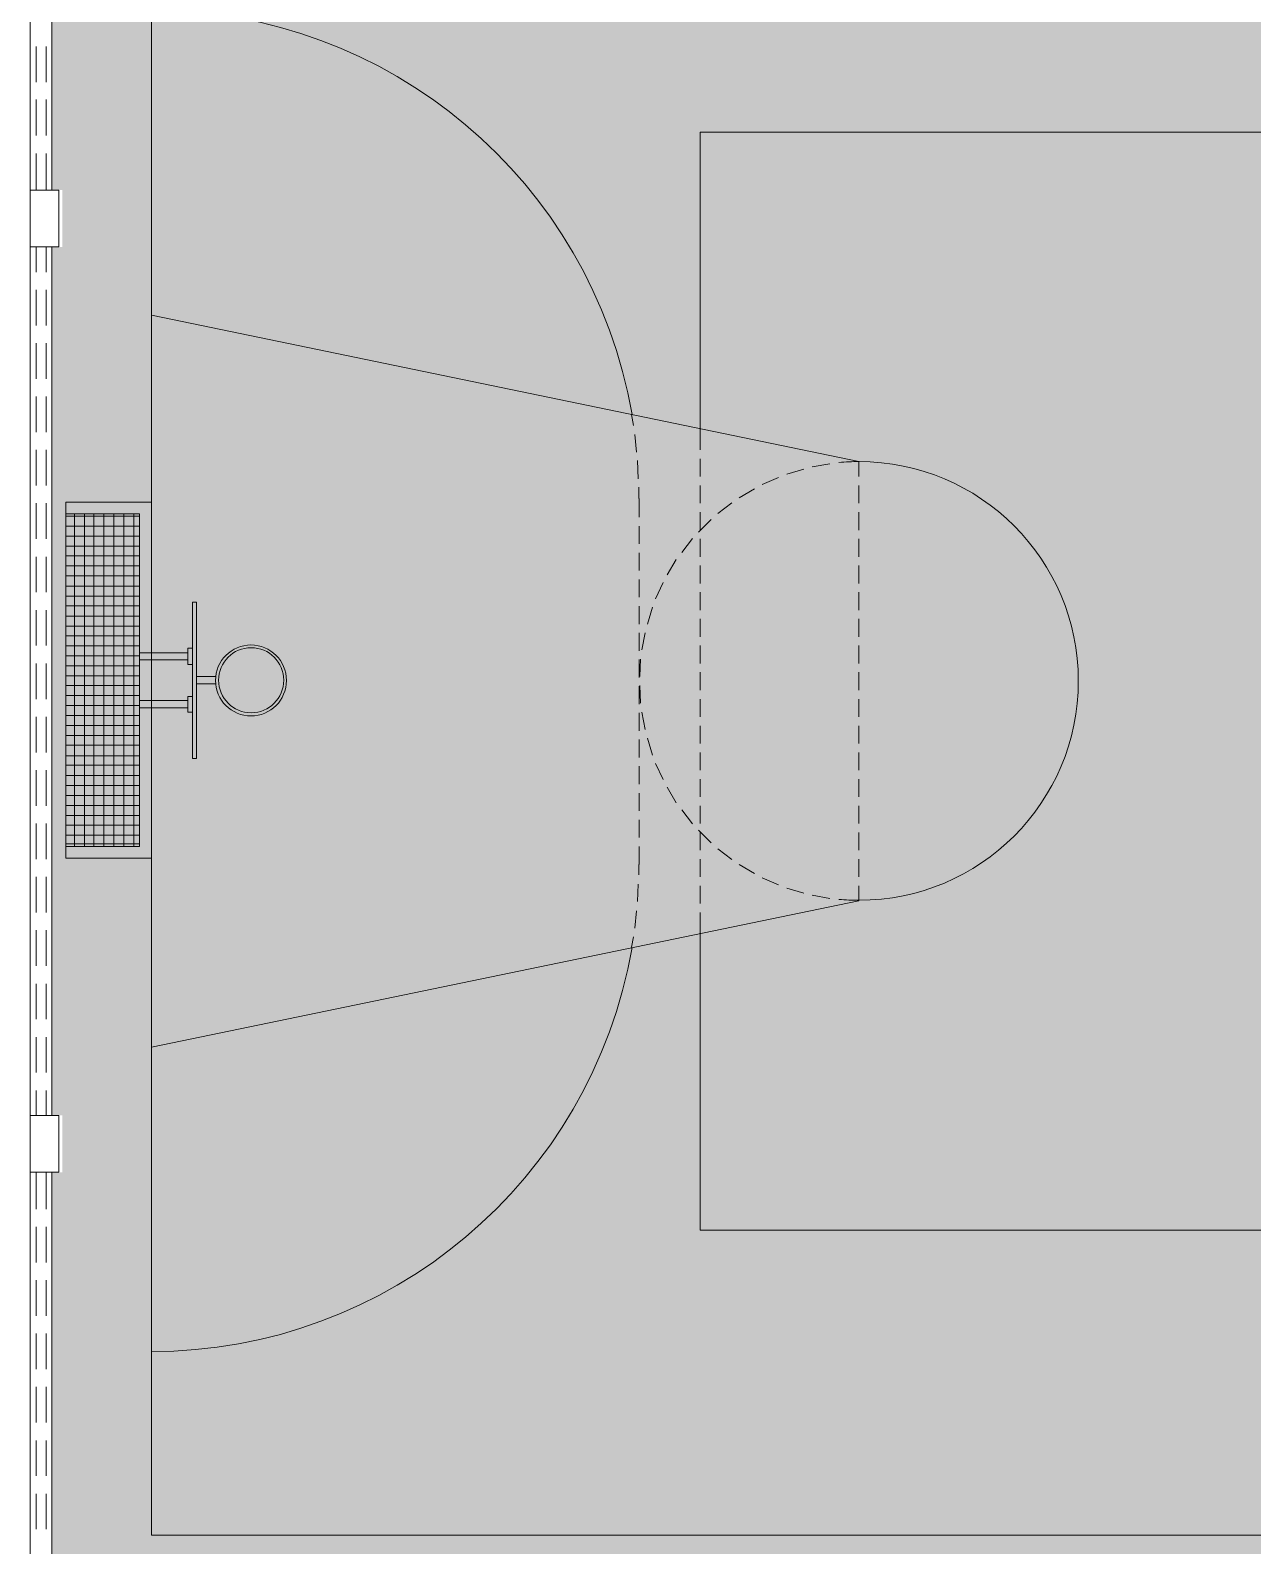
# Model space of a CAD drawing. Extents: x 3377 to 3790, y 1673 to 1846.
# Drawn here: x 3559.4 to 3567.37, y 1740.5 to 1750.38 of the extents above; entities that cross this region are included whole.
import ezdxf

# ---------------------------------------------------------------- set-up
doc = ezdxf.new("R2010")
doc.units = 0
doc.header["$LTSCALE"] = 2
for name, color, linetype in [('PDF9_0', 7, 'Continuous'), ('PDF9_13-CORTE', 7, 'Continuous'), ('PDF9_COBOGO', 7, 'Continuous'), ('PDF9_I-DETALHES', 7, 'Continuous')]:
    doc.layers.add(name, color=color, linetype=linetype)
doc.layers.add('PDF9_I-MARCACAO', color=7, linetype='Continuous', true_color=0x464646)

msp = doc.modelspace()

# ---------------------------------------------------------------- linework, layer by layer
at = {"layer": 'PDF9_0', "color": 7, "true_color": 0xffffd1, "transparency": 33554559}
for points in [[(3584.5499, 1752.3971), (3559.5423, 1752.3971), (3584.5499, 1749.336)], [(3559.5423, 1752.3971), (3584.5499, 1749.336), (3559.5423, 1749.336)], [(3584.5499, 1749.336), (3559.6101, 1749.336), (3584.5499, 1748.9647)], [(3559.6101, 1749.336), (3584.5499, 1748.9647), (3559.6101, 1748.9647)], [(3584.5499, 1748.9647), (3559.5423, 1748.9647), (3584.5499, 1746.8287)], [(3559.5423, 1748.9647), (3584.5499, 1746.8287), (3559.5423, 1746.8287)], [(3584.5499, 1746.8287), (3559.5423, 1746.8287), (3584.5499, 1746.8022)], [(3559.5423, 1746.8287), (3584.5499, 1746.8022), (3559.5423, 1746.8022)], [(3584.5499, 1746.8022), (3559.5423, 1746.8022), (3584.5499, 1745.4646)], [(3559.5423, 1746.8022), (3584.5499, 1745.4646), (3559.5423, 1745.4646)], [(3584.5499, 1745.4646), (3559.5423, 1745.4646), (3584.5499, 1745.4381)], [(3559.5423, 1745.4646), (3584.5499, 1745.4381), (3559.5423, 1745.4381)], [(3584.5499, 1745.4381), (3559.5423, 1745.4381), (3584.5499, 1743.3021)], [(3559.5423, 1745.4381), (3584.5499, 1743.3021), (3559.5423, 1743.3021)], [(3584.5499, 1743.3021), (3559.6101, 1743.3021), (3584.5499, 1742.9309)], [(3559.6101, 1743.3021), (3584.5499, 1742.9309), (3559.6101, 1742.9309)], [(3584.5499, 1742.9309), (3559.5423, 1742.9309), (3584.5499, 1739.8698)], [(3559.5423, 1742.9309), (3584.5499, 1739.8698), (3559.5423, 1739.8698)]]:
    msp.add_solid(points, dxfattribs=at)
at = {"layer": 'PDF9_13-CORTE', "lineweight": 0}
for points in [[(3559.5423, 1749.336), (3559.5423, 1752.3971), (3559.4009, 1752.3971), (3559.4009, 1745.4381), (3559.4009, 1739.8698), (3559.5423, 1739.8698), (3559.5423, 1742.9309)], [(3559.5423, 1743.3021), (3559.5423, 1746.8287), (3559.5423, 1748.9647)]]:
    msp.add_lwpolyline(points, dxfattribs=at)
for points in [[(3559.4009, 1749.336), (3559.5865, 1749.336), (3559.5865, 1748.9647), (3559.4009, 1748.9647)], [(3559.4009, 1743.3021), (3559.5865, 1743.3021), (3559.5865, 1742.9309), (3559.4009, 1742.9309)]]:
    msp.add_lwpolyline(points, close=True, dxfattribs=at)
at = {"layer": 'PDF9_COBOGO', "lineweight": 0}
for points in [[(3559.4392, 1750.2729), (3559.4392, 1750.0401)], [(3559.504, 1750.0401), (3559.504, 1750.2729)], [(3559.4392, 1749.9252), (3559.4392, 1749.6925)], [(3559.504, 1749.6925), (3559.504, 1749.9252)], [(3559.4392, 1749.5746), (3559.4392, 1749.336)], [(3559.504, 1749.336), (3559.504, 1749.5746)], [(3559.4392, 1748.9647), (3559.4392, 1748.7998)], [(3559.504, 1748.7998), (3559.504, 1748.9647)], [(3559.4392, 1748.6849), (3559.4392, 1748.4521)], [(3559.504, 1748.4521), (3559.504, 1748.6849)], [(3559.4392, 1748.3372), (3559.4392, 1748.1045)], [(3559.504, 1748.1045), (3559.504, 1748.3372)], [(3559.4392, 1747.9895), (3559.4392, 1747.7568)], [(3559.504, 1747.7568), (3559.504, 1747.9895)], [(3559.4392, 1747.6419), (3559.4392, 1747.4091)], [(3559.504, 1747.4091), (3559.504, 1747.6419)], [(3559.4392, 1747.2942), (3559.4392, 1747.0615)], [(3559.504, 1747.0615), (3559.504, 1747.2942)], [(3559.4392, 1746.9436), (3559.4392, 1746.7138)], [(3559.504, 1746.7138), (3559.504, 1746.9436)], [(3559.4392, 1746.596), (3559.4392, 1746.3662)], [(3559.504, 1746.3662), (3559.504, 1746.596)], [(3559.4392, 1746.2483), (3559.4392, 1746.0156)], [(3559.504, 1746.0156), (3559.504, 1746.2483)], [(3559.4392, 1745.9007), (3559.4392, 1745.6679)], [(3559.504, 1745.6679), (3559.504, 1745.9007)], [(3559.4392, 1745.553), (3559.4392, 1745.3203)], [(3559.504, 1745.3203), (3559.504, 1745.553)], [(3559.4392, 1745.2054), (3559.4392, 1744.9726)], [(3559.504, 1744.9726), (3559.504, 1745.2054)], [(3559.4392, 1744.8577), (3559.4392, 1744.625)], [(3559.504, 1744.625), (3559.504, 1744.8577)], [(3559.4392, 1744.5101), (3559.4392, 1744.2773)], [(3559.504, 1744.2773), (3559.504, 1744.5101)], [(3559.4392, 1744.1595), (3559.4392, 1743.9297)], [(3559.504, 1743.9297), (3559.504, 1744.1595)], [(3559.4392, 1743.8118), (3559.4392, 1743.582)], [(3559.504, 1743.582), (3559.504, 1743.8118)], [(3559.4392, 1743.4641), (3559.4392, 1743.3021)], [(3559.504, 1743.3021), (3559.504, 1743.4641)], [(3559.4392, 1742.9309), (3559.4392, 1742.6893)], [(3559.504, 1742.6893), (3559.504, 1742.9309)], [(3559.4392, 1742.5744), (3559.4392, 1742.3416)], [(3559.504, 1742.3416), (3559.504, 1742.5744)], [(3559.4392, 1742.2267), (3559.4392, 1741.994)], [(3559.504, 1741.994), (3559.504, 1742.2267)], [(3559.4392, 1741.8791), (3559.4392, 1741.6463)], [(3559.504, 1741.6463), (3559.504, 1741.8791)], [(3559.4392, 1741.5314), (3559.4392, 1741.2987)], [(3559.504, 1741.2987), (3559.504, 1741.5314)], [(3559.4392, 1741.1808), (3559.4392, 1740.951)], [(3559.504, 1740.951), (3559.504, 1741.1808)], [(3559.4392, 1740.8332), (3559.4392, 1740.6034)], [(3559.504, 1740.6034), (3559.504, 1740.8332)]]:
    msp.add_lwpolyline(points, dxfattribs=at)
at = {"layer": 'PDF9_I-DETALHES', "lineweight": 0}
for points in [[(3560.1905, 1746.319), (3560.1905, 1747.3001), (3559.6337, 1747.3001), (3559.6337, 1744.9785), (3560.1905, 1744.9785), (3560.1905, 1745.9596)], [(3559.6337, 1745.0551), (3560.1139, 1745.0551), (3560.1139, 1747.2235), (3559.6337, 1747.2235)], [(3559.6337, 1747.2088), (3560.1139, 1747.2088)], [(3559.6897, 1745.0551), (3559.6897, 1747.2235)], [(3559.7545, 1745.0551), (3559.7545, 1747.2235)], [(3559.8163, 1745.0551), (3559.8163, 1747.2235)], [(3559.8812, 1745.0551), (3559.8812, 1747.2235)], [(3559.946, 1745.0551), (3559.946, 1747.2235)], [(3560.0108, 1745.0551), (3560.0108, 1747.2235)], [(3560.0756, 1745.0551), (3560.0756, 1747.2235)], [(3559.6337, 1747.144), (3560.1139, 1747.144)], [(3559.6337, 1747.0792), (3560.1139, 1747.0792)], [(3559.6337, 1747.0143), (3560.1139, 1747.0143)], [(3559.6337, 1746.9495), (3560.1139, 1746.9495)], [(3559.6337, 1746.8847), (3560.1139, 1746.8847)], [(3559.6337, 1746.8199), (3560.1139, 1746.8199)], [(3559.6337, 1746.7521), (3560.1139, 1746.7521)], [(3559.6337, 1746.6873), (3560.1139, 1746.6873)], [(3559.6337, 1746.6254), (3560.1139, 1746.6254)], [(3559.6337, 1746.5577), (3560.1139, 1746.5577)], [(3559.6337, 1746.4929), (3560.1139, 1746.4929)], [(3559.6337, 1746.428), (3560.1139, 1746.428)], [(3559.6337, 1746.3632), (3560.1139, 1746.3632)], [(3559.6337, 1746.2984), (3560.1139, 1746.2984)], [(3560.4292, 1746.2719), (3560.1139, 1746.2719), (3560.1139, 1746.319), (3560.4292, 1746.319)], [(3560.4586, 1746.2424), (3560.4292, 1746.2424), (3560.4292, 1746.3485), (3560.4586, 1746.3485)], [(3559.6337, 1746.2336), (3560.1139, 1746.2336)], [(3560.1905, 1746.2719), (3560.1905, 1746.0067)], [(3559.6337, 1746.1688), (3560.1139, 1746.1688)], [(3559.6337, 1746.104), (3560.1139, 1746.104)], [(3560.6089, 1746.1629), (3560.4851, 1746.1629)], [(3560.6089, 1746.1157), (3560.4851, 1746.1157)], [(3559.6337, 1746.0391), (3560.1139, 1746.0391)], [(3560.4292, 1745.9596), (3560.1139, 1745.9596), (3560.1139, 1746.0067), (3560.4292, 1746.0067)], [(3560.4586, 1746.0333), (3560.4292, 1746.0333), (3560.4292, 1745.9301), (3560.4586, 1745.9301)], [(3559.6337, 1745.9743), (3560.1139, 1745.9743)], [(3559.6337, 1745.9095), (3560.1139, 1745.9095)], [(3559.6337, 1745.8447), (3560.1139, 1745.8447)], [(3559.6337, 1745.7799), (3560.1139, 1745.7799)], [(3559.6337, 1745.7151), (3560.1139, 1745.7151)], [(3559.6337, 1745.6473), (3560.1139, 1745.6473)], [(3559.6337, 1745.5854), (3560.1139, 1745.5854)], [(3559.6337, 1745.5177), (3560.1139, 1745.5177)], [(3559.6337, 1745.4528), (3560.1139, 1745.4528)], [(3559.6337, 1745.388), (3560.1139, 1745.388)], [(3559.6337, 1745.3232), (3560.1139, 1745.3232)], [(3559.6337, 1745.2584), (3560.1139, 1745.2584)], [(3559.6337, 1745.1936), (3560.1139, 1745.1936)], [(3559.6337, 1745.1288), (3560.1139, 1745.1288)], [(3559.6337, 1745.0728), (3560.1139, 1745.0728)]]:
    msp.add_lwpolyline(points, dxfattribs=at)
msp.add_lwpolyline([(3560.4586, 1745.6296), (3560.4586, 1746.649), (3560.4851, 1746.649), (3560.4851, 1745.6296)], close=True, dxfattribs=at)
for centre, radius in [((3560.8402, 1746.1379), 0.2313), ((3560.8415, 1746.1392), 0.2123)]:
    msp.add_circle(centre, radius, dxfattribs=at)
at = {"layer": 'PDF9_I-MARCACAO', "lineweight": 0}
msp.add_lwpolyline([(3560.1905, 1751.7018), (3560.1905, 1740.5651), (3582.464, 1740.5651), (3582.464, 1751.7018)], close=True, dxfattribs=at)
for points in [[(3563.7702, 1747.6419), (3563.7702, 1747.7774), (3563.7702, 1749.7131), (3578.8843, 1749.7131), (3578.8843, 1747.7774), (3578.8843, 1747.6419)], [(3560.1905, 1748.5199), (3564.8043, 1747.5653), (3564.8043, 1747.4681)], [(3563.3341, 1747.801), (3563.3224, 1747.8717)], [(3563.3548, 1747.6272), (3563.343, 1747.7421)], [(3563.3665, 1747.4533), (3563.3607, 1747.5712)], [(3563.7702, 1747.4681), (3563.7702, 1747.583)], [(3564.4449, 1747.5152), (3564.3359, 1747.4828)], [(3564.6157, 1747.5506), (3564.5008, 1747.5299)], [(3563.3695, 1747.3237), (3563.3695, 1747.3974)], [(3563.7702, 1747.2942), (3563.7702, 1747.4091)], [(3564.1237, 1747.3885), (3564.0236, 1747.3296)], [(3564.2799, 1747.4622), (3564.1738, 1747.415)], [(3564.8043, 1747.4091), (3564.8043, 1747.2942)], [(3563.3724, 1747.3237), (3563.3724, 1747.2029)], [(3563.9764, 1747.2972), (3563.8851, 1747.2265)], [(3563.8409, 1747.1882), (3563.7584, 1747.1057)], [(3563.7702, 1747.1175), (3563.7702, 1747.2353)], [(3564.8043, 1747.2353), (3564.8043, 1747.1175)], [(3563.3724, 1747.144), (3563.3724, 1747.0291)], [(3563.7201, 1747.0644), (3563.6494, 1746.9731)], [(3563.7702, 1746.9436), (3563.7702, 1747.0615)], [(3564.8043, 1747.0615), (3564.8043, 1746.9436)], [(3563.3724, 1746.9702), (3563.3724, 1746.8553)], [(3563.614, 1746.926), (3563.5551, 1746.8258)], [(3563.7702, 1746.7698), (3563.7702, 1746.8877)], [(3564.8043, 1746.8877), (3564.8043, 1746.7698)], [(3563.3724, 1746.7963), (3563.3724, 1746.6814)], [(3563.5286, 1746.7757), (3563.4785, 1746.6696)], [(3563.7702, 1746.596), (3563.7702, 1746.7138)], [(3564.8043, 1746.7138), (3564.8043, 1746.596)], [(3563.3724, 1746.6225), (3563.3724, 1746.5047)], [(3563.4579, 1746.6166), (3563.4255, 1746.5047)], [(3563.7702, 1746.4222), (3563.7702, 1746.54)], [(3564.8043, 1746.54), (3564.8043, 1746.4222)], [(3563.3724, 1746.4487), (3563.3724, 1746.3308)], [(3563.4107, 1746.4487), (3563.3901, 1746.3367)], [(3563.7702, 1746.2483), (3563.7702, 1746.3662)], [(3564.8043, 1746.3662), (3564.8043, 1746.2483)], [(3563.3724, 1746.2748), (3563.3724, 1746.157)], [(3563.3813, 1746.2778), (3563.3754, 1746.1629)], [(3563.7702, 1746.0745), (3563.7702, 1746.1924)], [(3564.8043, 1746.1924), (3564.8043, 1746.0745)], [(3563.3724, 1746.101), (3563.3724, 1745.9832)], [(3563.3754, 1746.104), (3563.3813, 1745.9891)], [(3563.7702, 1745.9007), (3563.7702, 1746.0156)], [(3564.8043, 1746.0156), (3564.8043, 1745.9007)], [(3563.3724, 1745.9272), (3563.3724, 1745.8093)], [(3563.3901, 1745.9301), (3563.4107, 1745.8182)], [(3563.7702, 1745.7268), (3563.7702, 1745.8418)], [(3564.8043, 1745.8418), (3564.8043, 1745.7268)], [(3563.3724, 1745.7534), (3563.3724, 1745.6355)], [(3563.4255, 1745.7622), (3563.4579, 1745.6502)], [(3563.4785, 1745.5972), (3563.5286, 1745.4911)], [(3563.7702, 1745.553), (3563.7702, 1745.6679)], [(3564.8043, 1745.6679), (3564.8043, 1745.553)], [(3563.3724, 1745.5795), (3563.3724, 1745.4617)], [(3563.7702, 1745.3792), (3563.7702, 1745.4941)], [(3564.8043, 1745.4941), (3564.8043, 1745.3792)], [(3563.3724, 1745.4028), (3563.3724, 1745.2879)], [(3563.5551, 1745.4411), (3563.614, 1745.3409)], [(3563.7702, 1745.2054), (3563.7702, 1745.3203)], [(3564.8043, 1745.3203), (3564.8043, 1745.2054)], [(3563.3724, 1745.2289), (3563.3724, 1745.114)], [(3563.6494, 1745.2938), (3563.7201, 1745.2024)], [(3563.7584, 1745.1612), (3563.8409, 1745.0787)], [(3563.7702, 1745.0315), (3563.7702, 1745.1464)], [(3564.8043, 1745.1464), (3564.8043, 1745.0315)], [(3563.3724, 1745.0551), (3563.3724, 1744.9373)], [(3563.8851, 1745.0404), (3563.9764, 1744.9697)], [(3563.3695, 1744.8695), (3563.3695, 1744.9373)], [(3563.7702, 1744.8577), (3563.7702, 1744.9726)], [(3564.0236, 1744.9373), (3564.1237, 1744.8783)], [(3564.8043, 1744.9726), (3564.8043, 1744.8577)], [(3563.3607, 1744.6957), (3563.3665, 1744.8106)], [(3564.1738, 1744.8518), (3564.2799, 1744.8047)], [(3564.8043, 1744.7988), (3564.8043, 1744.7016), (3560.1905, 1743.747)], [(3563.7702, 1744.6839), (3563.7702, 1744.7988)], [(3564.3359, 1744.7841), (3564.4449, 1744.7516)], [(3564.5008, 1744.7369), (3564.6157, 1744.7163)], [(3563.343, 1744.5218), (3563.3548, 1744.6367)], [(3578.8843, 1744.625), (3578.8843, 1744.4865), (3578.8843, 1742.5538), (3563.7702, 1742.5538), (3563.7702, 1744.4865), (3563.7702, 1744.625)], [(3563.3224, 1744.3981), (3563.3341, 1744.4659)]]:
    msp.add_lwpolyline(points, dxfattribs=at)
msp.add_lwpolyline([(3564.6747, 1744.7105, 0.022942), (3564.8058, 1744.7045, 1), (3564.8058, 1747.5653, 0.022942), (3564.6747, 1747.5593)], format="xyb", dxfattribs=at)
for centre, start, end in [((3560.192, 1747.3281), 9.85474, 90), ((3560.192, 1744.9417), 270, 350.14526)]:
    msp.add_arc(centre, 3.1804, start, end, dxfattribs=at)

doc.saveas('drawing.dxf')
